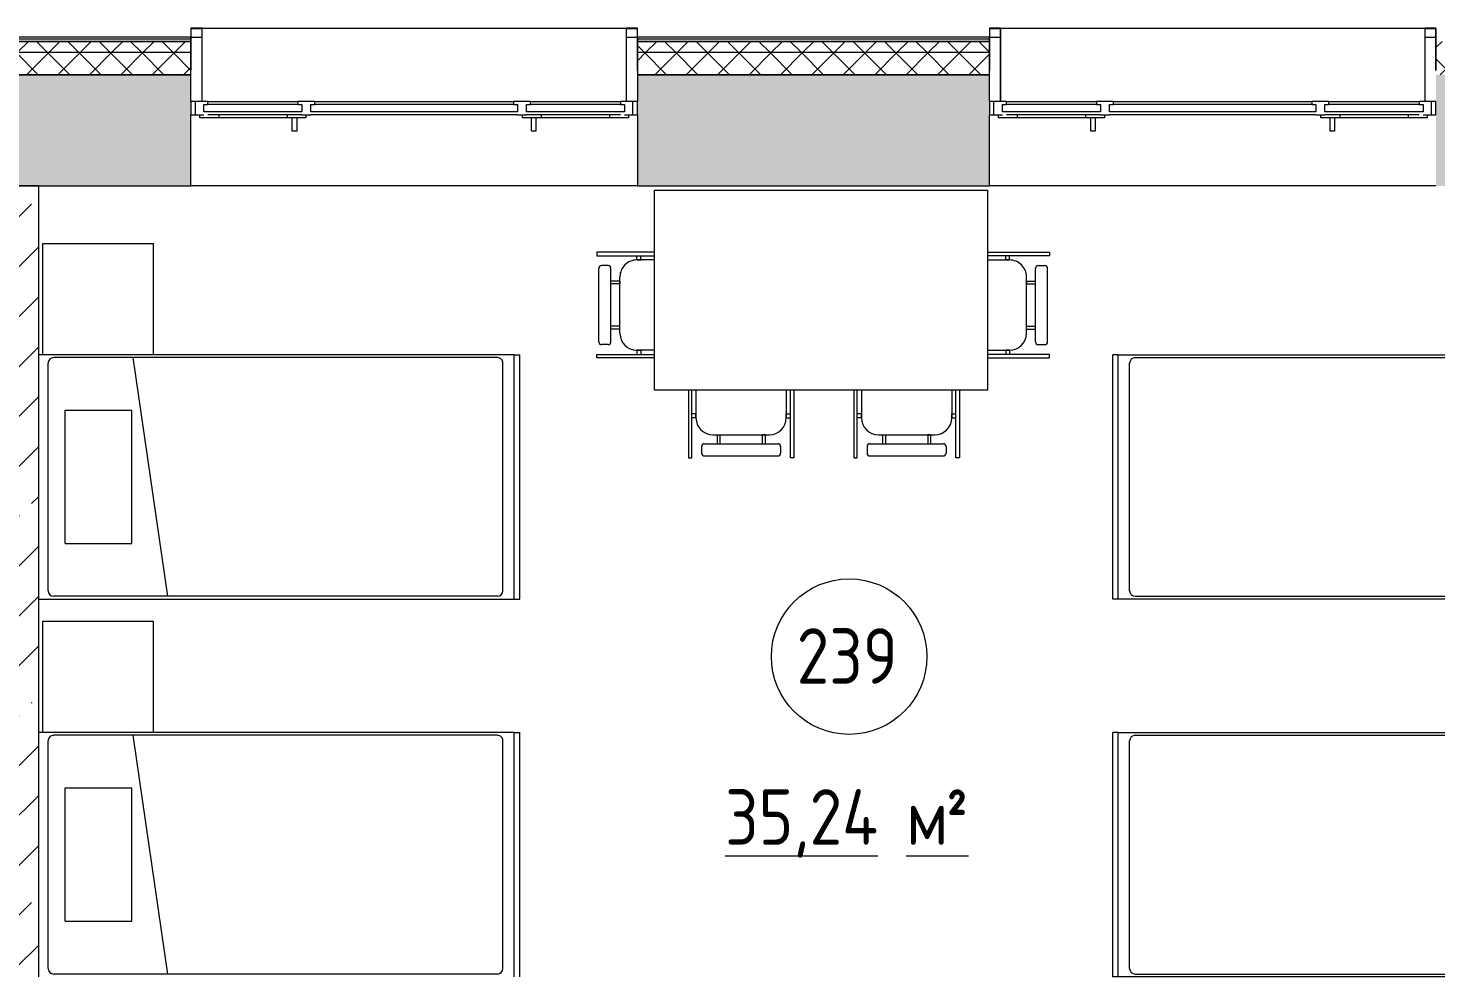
# Model space of a CAD drawing. Header units: millimetres. Extents: x -515342 to 330399, y -224905 to 507333.
# Drawn here: x -297428 to -291091, y 135214 to 139484 of the extents above; entities that cross this region are included whole.
import ezdxf

# ---------------------------------------------------------------- set-up
doc = ezdxf.new("R2010")
doc.units = ezdxf.units.MM
doc.layers.get('0').update_dxf_attribs({"lineweight": 0})
for name, color, linetype, lineweight in [('_ Окна', 7, 'Continuous', 0), ('Витраж', 7, 'Continuous', 0), ('Марки помещений', 7, 'Continuous', 0), ('Мебель', 7, 'Continuous', 0), ('Окна', 7, 'Continuous', 0), ('Стены внутренние', 7, 'Continuous', 0), ('Стены наружные', 7, 'Continuous', 0), ('Стены несущие', 7, 'Continuous', 0), ('Стены отделка', 7, 'Continuous', 0), ('Стены штриховка', 7, 'Continuous', 0)]:
    doc.layers.add(name, color=color, linetype=linetype, lineweight=lineweight)
doc.styles.add('GOST Common_1', font='', dxfattribs={"width": 0.9, "height": 250})
doc.styles.add('GOST Common_2', font='', dxfattribs={"width": 0.9, "height": 250})
doc.styles.get('GOST Common_1').set_extended_font_data('GOST Common')
doc.styles.get('GOST Common_2').set_extended_font_data('GOST Common')
pattern_1 = [(45, (0, 0), (-70.71068, 70.71068), []), (135, (0, 0), (-70.71068, -70.71068), [])]

# ---------------------------------------------------------------- blocks, each defined once
blk = doc.blocks.new('Окно_ПВХ_3Створки_1Фрамуга-верх - АР_Окно_ОП_1820_h_х1970_3ст2фр-в-9696728-О_АР_П_2__3_400_План 2 этажа')
at = {"layer": '_ Окна'}
for p, q in [((-929, 130), (-1005, 130)), ((-1005, 130), (-1005, 70)), ((-985, 70), (-985, 130)), ((-929, 116), (-929, 130)), ((-447, 130), (-523, 130)), ((-523, 130), (-523, 116)), ((-447, 116), (-447, 130)), ((523, 130), (447, 130)), ((447, 130), (447, 116)), ((523, 116), (523, 130)), ((929, 130), (929, 116)), ((1005, 130), (929, 130)), ((985, 70), (985, 130)), ((1005, 70), (1005, 130)), ((-1005, 70), (-947, 70)), ((-965, 56), (-965, 70)), ((-947, 84), (-947, 116)), ((-947, 116), (-929, 116)), ((-505, 84), (-947, 84)), ((-523, 116), (-929, 116)), ((-880, 70), (-880, 56)), ((-572, 70), (-572, 56)), ((-523, 116), (-505, 116)), ((-505, 116), (-505, 84)), ((-505, 70), (-465, 70)), ((-487, 70), (-487, 56)), ((-465, 84), (-465, 116)), ((-465, 116), (-447, 116)), ((465, 84), (-465, 84)), ((447, 116), (-447, 116)), ((447, 116), (465, 116)), ((465, 116), (465, 84)), ((465, 70), (505, 70)), ((487, 56), (487, 70)), ((505, 84), (505, 116)), ((505, 116), (523, 116)), ((947, 84), (505, 84)), ((929, 116), (523, 116)), ((572, 70), (572, 56)), ((880, 70), (880, 56)), ((929, 116), (947, 116)), ((947, 116), (947, 84)), ((947, 70), (1005, 70)), ((965, 70), (965, 56)), ((-880, 56), (-965, 56)), ((-487, 56), (-572, 56)), ((572, 56), (487, 56)), ((965, 56), (880, 56))]:
    blk.add_line(p, q, dxfattribs=at)
at = {"layer": 'Окна'}
for p, q in [((-929, 130), (-523, 130)), ((-447, 130), (447, 130)), ((523, 130), (929, 130)), ((-505, 70), (-929, 70)), ((465, 70), (-465, 70)), ((929, 70), (505, 70)), ((-572, 56), (-880, 56)), ((-548.5, -4), (-548.5, 56)), ((-528.5, 56), (-528.5, -4)), ((528.5, -4), (528.5, 56)), ((548.5, 56), (548.5, -4)), ((880, 56), (572, 56)), ((-528.5, -4), (-548.5, -4)), ((548.5, -4), (528.5, -4))]:
    blk.add_line(p, q, dxfattribs=at)
blk = doc.blocks.new('Прямоугольный импост - АР_Откос_Металлический_50х330 Белый Левый-9898761-О_АР_П_2__3_400_План 2 этажа')
at = {"layer": 'Витраж'}
blk.add_line((4449.2, 16115), (6359.2, 16115), dxfattribs=at)
blk = doc.blocks.new('Прямоугольный импост - АР_Откос_Металлический_50х330 Белый Правый-V24-О_АР_П_2__3_400_План 2 этажа')
at = {"layer": 'Витраж', "lineweight": 18}
for p, q in [((-50, -290), (-50, 40)), ((-50, 40), (0, 40)), ((-1, 39), (-49, 39)), ((-49, 39), (-49, -290)), ((-1, -150), (-1, 39)), ((0, 40), (0, -150)), ((0, -150), (-1, -150))]:
    blk.add_line(p, q, dxfattribs=at)
blk = doc.blocks.new('Прямоугольный импост - АР_Откос_Металлический_50х330 Белый Левый-V25-О_АР_П_2__3_400_План 2 этажа')
at = {"layer": 'Витраж', "lineweight": 18}
for p, q in [((0, 40), (-50, 40)), ((-50, 40), (-50, -290)), ((-49, -290), (-49, 39)), ((-49, 39), (-1, 39)), ((-1, 39), (-1, -150)), ((0, -150), (0, 40)), ((-1, -150), (0, -150))]:
    blk.add_line(p, q, dxfattribs=at)
blk = doc.blocks.new('Прямоугольный импост - АР_Откос_Металлический_50х330 Коричневый Левый-9899774-О_АР_П_2__3_400_План 2 этажа')
at = {"layer": 'Витраж'}
blk.add_line((8064.1, 16115), (9974.1, 16115), dxfattribs=at)
blk = doc.blocks.new('Прямоугольный импост - АР_Откос_Металлический_50х330 Коричневый Правый-9899919-О_АР_П_2__3_400_План 2 этажа')
at = {"layer": 'Витраж', "lineweight": 18}
for p, q in [((-50, -290), (-50, 40)), ((-50, 40), (0, 40)), ((-1, 39), (-49, 39)), ((-49, 39), (-49, -290)), ((-1, -150), (-1, 39)), ((0, 40), (0, -150)), ((0, -150), (-1, -150))]:
    blk.add_line(p, q, dxfattribs=at)
blk = doc.blocks.new('Прямоугольный импост - АР_Откос_Металлический_50х330 Коричневый Левый-9899773-О_АР_П_2__3_400_План 2 этажа')
at = {"layer": 'Витраж', "lineweight": 18}
for p, q in [((0, 40), (-50, 40)), ((-50, 40), (-50, -290)), ((-49, -290), (-49, 39)), ((-49, 39), (-1, 39)), ((-1, 39), (-1, -150)), ((0, -150), (0, 40)), ((-1, -150), (0, -150))]:
    blk.add_line(p, q, dxfattribs=at)
blk = doc.blocks.new('СД_Люблино_Фасады_rvt-1-О_АР_П_2__3_400_План 2 этажа')
at = {"layer": 'Стены внутренние'}
h = blk.add_hatch(dxfattribs=at)
h.set_pattern_fill('FP_1', color=256, style=0, pattern_type=2)
h.set_pattern_definition([(45, (0, 0), (-224.5064, 224.5064), []), (45, (224.5, 0), (-224.5064, 224.5064), [396.875, -79.375, 3.353, -76.022])])
h.paths.add_polyline_path([(101935, 15405), (101935, 15905), (97278.9, 15905), (97278.9, 15405), (101775, 15405)])
h.paths.add_polyline_path([(95231.8, 15405), (95268.9, 15405), (95268.9, 15905), (93672.7, 15905), (93672.7, 15405), (94795.6, 15405)])
h.paths.add_polyline_path([(91662.7, 15405), (91662.7, 15905), (90062.5, 15905), (90062.5, 15405), (91305.9, 15405)])
h.paths.add_polyline_path([(88052.5, 15405), (88052.5, 15905), (86472.6, 15905), (86472.6, 15405), (87816.2, 15405)])
h.paths.add_polyline_path([(84462.6, 15405), (84462.6, 15905), (82935.3, 15905), (82935.3, 15405), (84326.5, 15405)])
h.paths.add_polyline_path([(80836.8, 15405), (80925.3, 15405), (80925.3, 15905), (79340.3, 15905), (79340.3, 15405), (79964.4, 15405)])
h.paths.add_polyline_path([(77330.3, 15405), (77330.3, 15905), (75739.7, 15905), (75739.7, 15405)])
h.paths.add_polyline_path([(73729.7, 15405), (73729.7, 15905), (72144.8, 15905), (72144.8, 15405), (73421.2, 15405)])
h.paths.add_polyline_path([(70134.8, 15405), (70134.8, 15905), (68493.6, 15905), (68493.6, 15405), (68622.9, 15405)])
h.paths.add_polyline_path([(66441.8, 15405), (66483.6, 15405), (66483.6, 15905), (64878.6, 15905), (64878.6, 15405), (66005.6, 15405)])
h.paths.add_polyline_path([(62868.6, 15405), (62868.6, 15905), (60500.1, 15905), (60500.1, 15405), (61643.5, 15405)])
h.paths.add_polyline_path([(58090.1, 15405), (58090.1, 15905), (56894.2, 15905), (56894.2, 15405), (57281.4, 15405)])
h.paths.add_polyline_path([(54484.2, 15405), (54484.2, 15905), (51825.9, 15905), (51825.9, 15405), (52919.3, 15405)])
h.paths.add_polyline_path([(49815.9, 15405), (49815.9, 15905), (47243.8, 15905), (47243.8, 15405), (49429.6, 15405)])
h.paths.add_polyline_path([(44833.8, 15405), (44833.8, 15905), (43623.8, 15905), (43623.8, 15405), (44195, 15405)])
h.paths.add_polyline_path([(41213.8, 15405), (41213.8, 15905), (38819.5, 15905), (38819.5, 15405), (40705.3, 15405)])
h.paths.add_polyline_path([(36779.4, 15405), (36809.5, 15405), (36809.5, 15905), (35219.5, 15905), (35219.5, 15405), (36343.2, 15405)])
h.paths.add_polyline_path([(33209.5, 15405), (33209.5, 15905), (31619.5, 15905), (31619.5, 15405), (31981.1, 15405)])
h.paths.add_polyline_path([(29609.5, 15405), (29609.5, 15905), (28023.1, 15905), (28023.1, 15405), (29363.8, 15405)])
h.paths.add_polyline_path([(26013.1, 15405), (26013.1, 15905), (24425.8, 15905), (24425.8, 15405), (25001.7, 15405)])
h.paths.add_polyline_path([(22415.8, 15405), (22415.8, 15905), (20810.9, 15905), (20810.9, 15405), (22384.4, 15405)])
h.paths.add_polyline_path([(18800.9, 15405), (18800.9, 15905), (17210.3, 15905), (17210.3, 15405), (18022.3, 15405)])
h.paths.add_polyline_path([(15200.3, 15405), (15200.3, 15905), (13615.3, 15905), (13615.3, 15405), (14968.8, 15405)])
h.paths.add_polyline_path([(11605.3, 15405), (11605.3, 15905), (10024.1, 15905), (10024.1, 15405), (11042.9, 15405)])
h.paths.add_polyline_path([(8014.1, 15405), (8014.1, 15905), (6409.2, 15905), (6409.2, 15405), (7989.4, 15405)])
h.paths.add_polyline_path([(4399.2, 15405), (4399.2, 15905), (-305, 15905), (-305, 15405), (2318.7, 15405)])
at = {"layer": 'Стены наружные'}
h = blk.add_hatch(dxfattribs=at)
h.set_pattern_fill('FP_4', color=256, style=0, pattern_type=2)
h.set_pattern_definition(pattern_1)
h.paths.add_polyline_path([(102035, 16005), (102085, 16005), (102085, 16055), (97278.9, 16055), (97278.9, 16005), (101775, 16005)])
h.paths.add_polyline_path([(95268.9, 16005), (95268.9, 16055), (93672.7, 16055), (93672.7, 16005), (94795.6, 16005)])
h.paths.add_polyline_path([(91662.7, 16005), (91662.7, 16055), (90062.5, 16055), (90062.5, 16005), (91305.9, 16005)])
h.paths.add_polyline_path([(88052.5, 16005), (88052.5, 16055), (86472.6, 16055), (86472.6, 16005), (87816.2, 16005)])
h.paths.add_polyline_path([(84462.6, 16005), (84462.6, 16055), (82935.3, 16055), (82935.3, 16005), (84326.5, 16005)])
h.paths.add_polyline_path([(80836.8, 16005), (80925.3, 16005), (80925.3, 16055), (79340.3, 16055), (79340.3, 16005)])
h.paths.add_polyline_path([(77330.3, 16005), (77330.3, 16055), (75739.7, 16055), (75739.7, 16005), (76474.7, 16005)])
h.paths.add_polyline_path([(73729.7, 16005), (73729.7, 16055), (72144.8, 16055), (72144.8, 16005), (72985, 16005)])
h.paths.add_polyline_path([(70134.8, 16005), (70134.8, 16055), (68493.6, 16055), (68493.6, 16005), (68622.9, 16005)])
h.paths.add_polyline_path([(66483.6, 16005), (66483.6, 16055), (64878.6, 16055), (64878.6, 16005), (65133.2, 16005)])
h.paths.add_polyline_path([(62868.6, 16005), (62868.6, 16055), (60500.1, 16055), (60500.1, 16005), (62515.9, 16005)])
h.paths.add_polyline_path([(58090.1, 16005), (58090.1, 16055), (56894.2, 16055), (56894.2, 16005), (57281.4, 16005)])
h.paths.add_polyline_path([(54484.2, 16005), (54484.2, 16055), (51825.9, 16055), (51825.9, 16005), (52919.3, 16005)])
h.paths.add_polyline_path([(49815.9, 16005), (49815.9, 16055), (47243.8, 16055), (47243.8, 16005), (49429.6, 16005)])
h.paths.add_polyline_path([(44833.8, 16005), (44833.8, 16055), (43623.8, 16055), (43623.8, 16005), (44195, 16005)])
h.paths.add_polyline_path([(41213.8, 16005), (41213.8, 16055), (38819.5, 16055), (38819.5, 16005), (40705.3, 16005)])
h.paths.add_polyline_path([(36809.5, 16005), (36809.5, 16055), (35219.5, 16055), (35219.5, 16005), (35470.8, 16005)])
h.paths.add_polyline_path([(33209.5, 16005), (33209.5, 16055), (31619.5, 16055), (31619.5, 16005), (32853.5, 16005)])
h.paths.add_polyline_path([(29609.5, 16005), (29609.5, 16055), (28023.1, 16055), (28023.1, 16005), (29363.8, 16005)])
h.paths.add_polyline_path([(26013.1, 16005), (26013.1, 16055), (24425.8, 16055), (24425.8, 16005), (25874.1, 16005)])
h.paths.add_polyline_path([(22384.4, 16005), (22415.8, 16005), (22415.8, 16055), (20810.9, 16055), (20810.9, 16005), (21512, 16005)])
h.paths.add_polyline_path([(18800.9, 16005), (18800.9, 16055), (17210.3, 16055), (17210.3, 16005), (18022.3, 16005)])
h.paths.add_polyline_path([(15200.3, 16005), (15200.3, 16055), (13615.3, 16055), (13615.3, 16005), (14532.6, 16005)])
h.paths.add_polyline_path([(11605.3, 16005), (11605.3, 16055), (10024.1, 16055), (10024.1, 16005), (11042.9, 16005)])
h.paths.add_polyline_path([(8014.1, 16005), (8014.1, 16055), (6409.2, 16055), (6409.2, 16005), (7553.2, 16005)])
h.paths.add_polyline_path([(4399.2, 16005), (4399.2, 16055), (-405, 16055), (-405, 16005), (4063.5, 16005)])
h = blk.add_hatch(dxfattribs=at)
h.set_pattern_fill('FP_4', color=256, style=0, pattern_type=2)
h.set_pattern_definition(pattern_1)
h.paths.add_polyline_path([(102035, 15905), (102035, 16005), (97278.9, 16005), (97278.9, 15905), (101935, 15905)])
h.paths.add_polyline_path([(95268.9, 15905), (95268.9, 16005), (93672.7, 16005), (93672.7, 15905), (94795.6, 15905)])
h.paths.add_polyline_path([(91662.7, 15905), (91662.7, 16005), (90062.5, 16005), (90062.5, 15905), (91305.9, 15905)])
h.paths.add_polyline_path([(88052.5, 15905), (88052.5, 16005), (86472.6, 16005), (86472.6, 15905), (87816.2, 15905)])
h.paths.add_polyline_path([(84326.5, 15905), (84462.6, 15905), (84462.6, 16005), (82935.3, 16005), (82935.3, 15905), (83890.3, 15905)])
h.paths.add_polyline_path([(80925.3, 15905), (80925.3, 16005), (79340.3, 16005), (79340.3, 15905), (80836.8, 15905)])
h.paths.add_polyline_path([(77330.3, 15905), (77330.3, 16005), (75739.7, 16005), (75739.7, 15905), (76474.7, 15905)])
h.paths.add_polyline_path([(73729.7, 15905), (73729.7, 16005), (72144.8, 16005), (72144.8, 15905), (72985, 15905)])
h.paths.add_polyline_path([(70134.8, 15905), (70134.8, 16005), (68493.6, 16005), (68493.6, 15905), (68622.9, 15905)])
h.paths.add_polyline_path([(66483.6, 15905), (66483.6, 16005), (64878.6, 16005), (64878.6, 15905), (65133.2, 15905)])
h.paths.add_polyline_path([(62868.6, 15905), (62868.6, 16005), (60500.1, 16005), (60500.1, 15905), (62515.9, 15905)])
h.paths.add_polyline_path([(58090.1, 15905), (58090.1, 16005), (56894.2, 16005), (56894.2, 15905), (57281.4, 15905)])
h.paths.add_polyline_path([(54484.2, 15905), (54484.2, 16005), (51825.9, 16005), (51825.9, 15905), (52919.3, 15905)])
h.paths.add_polyline_path([(49815.9, 15905), (49815.9, 16005), (47243.8, 16005), (47243.8, 15905), (49429.6, 15905)])
h.paths.add_polyline_path([(44833.8, 15905), (44833.8, 16005), (43623.8, 16005), (43623.8, 15905), (44195, 15905)])
h.paths.add_polyline_path([(41213.8, 15905), (41213.8, 16005), (38819.5, 16005), (38819.5, 15905), (40705.3, 15905)])
h.paths.add_polyline_path([(36809.5, 15905), (36809.5, 16005), (35219.5, 16005), (35219.5, 15905), (35470.8, 15905)])
h.paths.add_polyline_path([(33209.5, 15905), (33209.5, 16005), (31619.5, 16005), (31619.5, 15905), (32853.5, 15905)])
h.paths.add_polyline_path([(29609.5, 15905), (29609.5, 16005), (28023.1, 16005), (28023.1, 15905), (29363.8, 15905)])
h.paths.add_polyline_path([(25874.1, 15905), (26013.1, 15905), (26013.1, 16005), (24425.8, 16005), (24425.8, 15905), (25001.7, 15905)])
h.paths.add_polyline_path([(22415.8, 15905), (22415.8, 16005), (20810.9, 16005), (20810.9, 15905), (22384.4, 15905)])
h.paths.add_polyline_path([(18800.9, 15905), (18800.9, 16005), (17210.3, 16005), (17210.3, 15905), (18022.3, 15905)])
h.paths.add_polyline_path([(15200.3, 15905), (15200.3, 16005), (13615.3, 16005), (13615.3, 15905), (14532.6, 15905)])
h.paths.add_polyline_path([(11605.3, 15905), (11605.3, 16005), (10024.1, 16005), (10024.1, 15905), (11042.9, 15905)])
h.paths.add_polyline_path([(8014.1, 15905), (8014.1, 16005), (6409.2, 16005), (6409.2, 15905), (7553.2, 15905)])
h.paths.add_polyline_path([(4399.2, 15905), (4399.2, 16005), (-305, 16005), (-305, 15905), (4063.5, 15905)])
at = {"layer": 'Стены внутренние'}
for p, q in [((77331.1, 16075), (77379.4, 16075)), ((79291.2, 16075), (79339.5, 16075)), ((80926.1, 16075), (80974.4, 16075)), ((82886.2, 16075), (82934.5, 16075)), ((79340.3, 15405), (77330.3, 15405)), ((82935.3, 15405), (80925.3, 15405))]:
    blk.add_line(p, q, dxfattribs=at)
at = {"layer": 'Стены несущие'}
for p, q in [((77330.3, 15905), (75739.7, 15905)), ((75739.7, 15905), (77330.3, 15905)), ((77330.3, 15785), (77330.3, 15905)), ((79340.3, 15905), (79340.3, 15785)), ((80925.3, 15905), (79340.3, 15905)), ((79340.3, 15905), (80925.3, 15905)), ((80925.3, 15785), (80925.3, 15905)), ((77330.3, 15405), (77330.3, 15725)), ((79340.3, 15725), (79340.3, 15405)), ((80925.3, 15405), (80925.3, 15725)), ((75739.7, 15405), (77330.3, 15405)), ((79340.3, 15405), (80925.3, 15405))]:
    blk.add_line(p, q, dxfattribs=at)
at = {"layer": 'Стены отделка', "lineweight": 9}
for p, q in [((77330.3, 16075), (75739.7, 16075)), ((77330.3, 16065), (77330.3, 16075)), ((77330.3, 16055), (77330.3, 16065)), ((77330.3, 16005), (77330.3, 16055)), ((80925.3, 16075), (79340.3, 16075)), ((79340.3, 16075), (79340.3, 16065)), ((79340.3, 16065), (79340.3, 16055)), ((79340.3, 16055), (79340.3, 16005)), ((80925.3, 16065), (80925.3, 16075)), ((80925.3, 16055), (80925.3, 16065)), ((80925.3, 16005), (80925.3, 16055)), ((77330.3, 15905), (77330.3, 16005)), ((79340.3, 16005), (79340.3, 15905)), ((80925.3, 15905), (80925.3, 16005))]:
    blk.add_line(p, q, dxfattribs=at)
at = {"layer": 'Стены штриховка'}
for p, q in [((77330.3, 16065), (75739.7, 16065)), ((77330.3, 16055), (75739.7, 16055)), ((75739.7, 16055), (77330.3, 16055)), ((80925.3, 16065), (79340.3, 16065)), ((80925.3, 16055), (79340.3, 16055)), ((79340.3, 16055), (80925.3, 16055)), ((77330.3, 16005), (75739.7, 16005)), ((80925.3, 16005), (79340.3, 16005))]:
    blk.add_line(p, q, dxfattribs=at)
at = {"layer": 'Витраж', "lineweight": 9, "extrusion": (0, 0, -1)}
for name, p in [('Прямоугольный импост - АР_Откос_Металлический_50х330 Белый Правый-V24-О_АР_П_2__3_400_План 2 этажа', (-77330.3, 16075)), ('Прямоугольный импост - АР_Откос_Металлический_50х330 Коричневый Правый-9899919-О_АР_П_2__3_400_План 2 этажа', (-80925.3, 16075))]:
    blk.add_blockref(name, p, dxfattribs=at)
at = {"layer": 'Витраж', "lineweight": 9}
for name, p in [('Прямоугольный импост - АР_Откос_Металлический_50х330 Белый Левый-9898761-О_АР_П_2__3_400_План 2 этажа', (72931.1, 0)), ('Прямоугольный импост - АР_Откос_Металлический_50х330 Белый Левый-V25-О_АР_П_2__3_400_План 2 этажа', (79340.3, 16075)), ('Прямоугольный импост - АР_Откос_Металлический_50х330 Коричневый Левый-9899774-О_АР_П_2__3_400_План 2 этажа', (72911.1, 0)), ('Прямоугольный импост - АР_Откос_Металлический_50х330 Коричневый Левый-9899773-О_АР_П_2__3_400_План 2 этажа', (82935.3, 16075))]:
    blk.add_blockref(name, p, dxfattribs=at)
at = {"layer": 'Окна', "lineweight": 9}
for p in [(78335.3, 15655), (81930.3, 15655)]:
    blk.add_blockref('Окно_ПВХ_3Створки_1Фрамуга-верх - АР_Окно_ОП_1820_h_х1970_3ст2фр-в-9696728-О_АР_П_2__3_400_План 2 этажа', p, dxfattribs=at)
blk = doc.blocks.new('Стол-Прямоугольный - 1500х900 мм-8945557-О_АР_П_2__3_400_План 2 этажа')
at = {"layer": 'Мебель'}
for p, q in [((-750, 450), (750, 450)), ((-750, -450), (-750, 450)), ((750, 450), (750, -450)), ((750, -450), (-750, -450))]:
    blk.add_line(p, q, dxfattribs=at)
blk = doc.blocks.new('Стул-Штабель - Стул-Штабель-V12-О_АР_П_2__3_400_План 2 этажа')
at = {"layer": 'Мебель'}
for p, q in [((-416.6, -124.4), (-416.6, 134.5)), ((-416.6, 134.5), (-401.3, 134.5)), ((-401.3, 134.5), (-401.3, -124.4)), ((43.2, 134.5), (43.2, -124.4)), ((58.6, 134.5), (43.2, 134.5)), ((58.6, -124.4), (58.6, 134.5)), ((-356.8, 84.1), (-356.8, 113.6)), ((-344.1, 126.3), (-13.9, 126.3)), ((-344.1, 71.4), (-13.9, 71.4)), ((-286.9, 30.8), (-286.9, 71.4)), ((-274.2, 30.8), (-274.2, 71.4)), ((-83.8, 30.8), (-83.8, 71.4)), ((-71.1, 30.8), (-71.1, 71.4)), ((-1.2, 84.1), (-1.2, 113.6)), ((-306, 30.8), (-52, 30.8)), ((-286.9, 30.8), (-274.2, 30.8)), ((-71.1, 30.8), (-83.8, 30.8)), ((-401.3, -45.4), (-401.3, -62.4)), ((-382.2, -45.4), (-401.3, -45.4)), ((-382.2, -62.4), (-401.3, -62.4)), ((-382.2, -45.4), (-382.2, -62.4)), ((-382.2, -124.4), (-382.2, -45.4)), ((24.2, -45.4), (24.2, -62.4)), ((24.2, -45.4), (43.2, -45.4)), ((24.2, -124.4), (24.2, -45.4)), ((24.2, -62.4), (43.2, -62.4)), ((43.2, -45.4), (43.2, -62.4))]:
    blk.add_line(p, q, dxfattribs=at)
for centre, radius, start, end in [((-344.1, 113.6), 12.7, 90, 180), ((-344.1, 84.1), 12.7, 180, 270), ((-13.9, 113.6), 12.7, 360, 90), ((-13.9, 84.1), 12.7, 270, 0), ((-306, -45.4), 76.2, 90, 180), ((-52, -45.4), 76.2, 360, 90)]:
    blk.add_arc(centre, radius, start, end, dxfattribs=at)
blk = doc.blocks.new('Стул-Штабель - Стул-Штабель-V13-О_АР_П_2__3_400_План 2 этажа')
at = {"layer": 'Мебель'}
for p, q in [((-416.6, 143.8), (-416.6, -134.5)), ((-401.3, -134.5), (-401.3, 143.8)), ((-382.2, 143.8), (-382.2, 45.4)), ((24.2, 143.8), (24.2, 45.4)), ((43.2, -134.5), (43.2, 143.8)), ((58.6, 143.8), (58.6, -134.5)), ((-401.3, 45.4), (-401.3, 62.4)), ((-382.2, 62.4), (-401.3, 62.4)), ((-382.2, 45.4), (-401.3, 45.4)), ((-382.2, 45.4), (-382.2, 62.4)), ((24.2, 62.4), (43.2, 62.4)), ((24.2, 45.4), (24.2, 62.4)), ((24.2, 45.4), (43.2, 45.4)), ((43.2, 45.4), (43.2, 62.4)), ((-306, -30.8), (-52, -30.8)), ((-286.9, -30.8), (-286.9, -71.4)), ((-286.9, -30.8), (-274.2, -30.8)), ((-274.2, -30.8), (-274.2, -71.4)), ((-83.8, -30.8), (-83.8, -71.4)), ((-71.1, -30.8), (-83.8, -30.8)), ((-71.1, -30.8), (-71.1, -71.4)), ((-356.8, -84.1), (-356.8, -113.6)), ((-344.1, -71.4), (-13.9, -71.4)), ((-344.1, -126.3), (-13.9, -126.3)), ((-1.2, -84.1), (-1.2, -113.6)), ((-416.6, -134.5), (-401.3, -134.5)), ((58.6, -134.5), (43.2, -134.5))]:
    blk.add_line(p, q, dxfattribs=at)
for centre, radius, start, end in [((-306, 45.4), 76.2, 180, 270), ((-52, 45.4), 76.2, 270, 0), ((-344.1, -84.1), 12.7, 90, 180), ((-344.1, -113.6), 12.7, 180, 270), ((-13.9, -84.1), 12.7, 360, 90), ((-13.9, -113.6), 12.7, 270, 0)]:
    blk.add_arc(centre, radius, start, end, dxfattribs=at)
blk = doc.blocks.new('Стул-Штабель - Стул-Штабель-V14-О_АР_П_2__3_400_План 2 этажа')
at = {"layer": 'Мебель'}
for p, q in [((-416.6, 169.6), (-416.6, -134.5)), ((-401.3, -134.5), (-401.3, 169.6)), ((-382.2, 169.6), (-382.2, 45.4)), ((24.2, 169.6), (24.2, 45.4)), ((43.2, -134.5), (43.2, 169.6)), ((58.6, 169.6), (58.6, -134.5)), ((-401.3, 45.4), (-401.3, 62.4)), ((-382.2, 62.4), (-401.3, 62.4)), ((-382.2, 45.4), (-401.3, 45.4)), ((-382.2, 45.4), (-382.2, 62.4)), ((24.2, 62.4), (43.2, 62.4)), ((24.2, 45.4), (24.2, 62.4)), ((24.2, 45.4), (43.2, 45.4)), ((43.2, 45.4), (43.2, 62.4)), ((-306, -30.8), (-52, -30.8)), ((-286.9, -30.8), (-286.9, -71.4)), ((-286.9, -30.8), (-274.2, -30.8)), ((-274.2, -30.8), (-274.2, -71.4)), ((-83.8, -30.8), (-83.8, -71.4)), ((-71.1, -30.8), (-83.8, -30.8)), ((-71.1, -30.8), (-71.1, -71.4)), ((-356.8, -84.1), (-356.8, -113.6)), ((-344.1, -71.4), (-13.9, -71.4)), ((-344.1, -126.3), (-13.9, -126.3)), ((-1.2, -84.1), (-1.2, -113.6)), ((-416.6, -134.5), (-401.3, -134.5)), ((58.6, -134.5), (43.2, -134.5))]:
    blk.add_line(p, q, dxfattribs=at)
for centre, radius, start, end in [((-306, 45.4), 76.2, 180, 270), ((-52, 45.4), 76.2, 270, 0), ((-344.1, -84.1), 12.7, 90, 180), ((-344.1, -113.6), 12.7, 180, 270), ((-13.9, -84.1), 12.7, 360, 90), ((-13.9, -113.6), 12.7, 270, 0)]:
    blk.add_arc(centre, radius, start, end, dxfattribs=at)
blk = doc.blocks.new('Кровать-Больница - 1100 x 2200 мм-V88-О_АР_П_2__3_400_План 2 этажа')
at = {"layer": 'Мебель'}
for p, q in [((-141.5, 675.3), (-141.5, -1465.6)), ((958.5, -1465.6), (958.5, 675.3)), ((-128.8, -1389.4), (-128.8, 607.4)), ((-103.4, 632.8), (920.4, 632.8)), ((945.8, -1389.4), (945.8, 607.4)), ((108.5, 556.6), (108.5, 256.6)), ((108.5, 556.6), (708.5, 556.6)), ((708.5, 556.6), (708.5, 256.6)), ((108.5, 256.6), (708.5, 256.6)), ((945.8, 251.8), (-128.8, 95.1)), ((-103.4, -1414.8), (920.4, -1414.8)), ((-141.5, -1465.6), (-141.5, -1491)), ((-141.5, -1465.6), (958.5, -1465.6)), ((-141.5, -1491), (958.5, -1491)), ((958.5, -1465.6), (958.5, -1491))]:
    blk.add_line(p, q, dxfattribs=at)
for centre, start, end in [((-103.4, 607.4), 90, 180), ((920.4, 607.4), 0, 90), ((-103.4, -1389.4), 180, 270), ((920.4, -1389.4), 270, 0)]:
    blk.add_arc(centre, 25.4, start, end, dxfattribs=at)
blk = doc.blocks.new('Кровать-Больница - 1100 x 2200 мм-10137516-О_АР_П_2__3_400_План 2 этажа')
at = {"layer": 'Мебель'}
for p, q in [((-141.5, 1491), (958.5, 1491)), ((-141.5, 1465.6), (-141.5, 1491)), ((-141.5, -659), (-141.5, 1465.6)), ((-141.5, 1465.6), (958.5, 1465.6)), ((958.5, 1465.6), (958.5, 1491)), ((958.5, 1465.6), (958.5, -659)), ((-103.4, 1414.8), (920.4, 1414.8)), ((-128.8, 1389.4), (-128.8, -607.4)), ((945.8, 1389.4), (945.8, -607.4)), ((945.8, -251.8), (-128.8, -95.1)), ((108.5, -256.6), (708.5, -256.6)), ((108.5, -556.6), (108.5, -256.6)), ((708.5, -556.6), (708.5, -256.6)), ((108.5, -556.6), (708.5, -556.6)), ((-103.4, -632.8), (920.4, -632.8))]:
    blk.add_line(p, q, dxfattribs=at)
for centre, start, end in [((-103.4, 1389.4), 90, 180), ((920.4, 1389.4), 0, 90), ((-103.4, -607.4), 180, 270), ((920.4, -607.4), 270, 0)]:
    blk.add_arc(centre, 25.4, start, end, dxfattribs=at)
blk = doc.blocks.new('Прикроватная тумба - Прикроватная тумба-V79-О_АР_П_2__3_400_План 2 этажа')
at = {"layer": 'Мебель'}
for p, q in [((0, 0), (0, -500)), ((500, -500), (500, 0)), ((0, -500), (500, -500))]:
    blk.add_line(p, q, dxfattribs=at)
blk = doc.blocks.new('Кровать-Больница - 1100 x 2200 мм-V90-О_АР_П_2__3_400_План 2 этажа')
at = {"layer": 'Мебель'}
for p, q in [((958.5, -1465.6), (958.5, 675.3)), ((-128.8, -1389.4), (-128.8, 607.4)), ((-103.4, 632.8), (920.4, 632.8)), ((945.8, -1389.4), (945.8, 607.4)), ((108.5, 556.6), (108.5, 256.6)), ((108.5, 556.6), (708.5, 556.6)), ((708.5, 556.6), (708.5, 256.6)), ((108.5, 256.6), (708.5, 256.6)), ((945.8, 251.8), (-128.8, 95.1)), ((-103.4, -1414.8), (920.4, -1414.8)), ((-141.5, -1465.6), (958.5, -1465.6)), ((-141.5, -1491), (958.5, -1491)), ((958.5, -1465.6), (958.5, -1491))]:
    blk.add_line(p, q, dxfattribs=at)
for centre, start, end in [((-103.4, 607.4), 90, 180), ((920.4, 607.4), 0, 90), ((-103.4, -1389.4), 180, 270), ((920.4, -1389.4), 270, 0)]:
    blk.add_arc(centre, 25.4, start, end, dxfattribs=at)
blk = doc.blocks.new('ASVP_Марка_Помещение_ДваЗначения - Номер Площадь-685795-О_АР_П_2__3_400_План 2 этажа')
at = {"layer": 'Марки помещений'}
blk.add_circle((0, 0), 3.5, dxfattribs=at)

msp = doc.modelspace()

# ---------------------------------------------------------------- hatches: boundary and pattern name
at = {"layer": 'Стены внутренние'}
h = msp.add_hatch(dxfattribs=at)
h.set_pattern_fill('FP_1', color=256, style=0, pattern_type=2)
h.set_pattern_definition([(45, (-374025.76, 123368.6), (-224.5064, 224.5064), []), (45, (-373801.25, 123368.6), (-224.5064, 224.5064), [396.875, -79.375, 3.353, -76.022])])
h.paths.add_polyline_path([(-297770.759, 132763.6058), (-297380.759, 132763.6058), (-297380.759, 138773.6058), (-297770.759, 138773.6058), (-297770.759, 132823.5203)])
h.paths.add_polyline_path([(-297558.3942, 133280.125), (-297593.1238, 133280.125), (-297625.759, 133292.0033), (-297652.3635, 133314.327), (-297669.7283, 133344.4038), (-297675.759, 133378.6058), (-297669.7283, 133412.8078), (-297652.3635, 133442.8846), (-297625.759, 133465.2083), (-297593.1238, 133477.0866), (-297558.3942, 133477.0866), (-297525.759, 133465.2083), (-297499.1546, 133442.8846), (-297481.7897, 133412.8078), (-297475.759, 133378.6058), (-297481.7897, 133344.4038), (-297499.1546, 133314.327), (-297525.759, 133292.0033), (-297551.0331, 133282.8042)])
h.paths.add_polyline_path([(-297593.1238, 133655.125), (-297625.759, 133667.0033), (-297652.3635, 133689.327), (-297669.7283, 133719.4038), (-297675.759, 133753.6058), (-297669.7283, 133787.8078), (-297652.3635, 133817.8846), (-297625.759, 133840.2083), (-297593.1238, 133852.0866), (-297558.3942, 133852.0866), (-297525.759, 133840.2083), (-297499.1546, 133817.8846), (-297481.7897, 133787.8078), (-297475.759, 133753.6058), (-297481.7897, 133719.4038), (-297499.1546, 133689.327), (-297525.759, 133667.0033), (-297558.3942, 133655.125)])
h.paths.add_polyline_path([(-297558.3942, 134055.125), (-297593.1238, 134055.125), (-297625.759, 134067.0033), (-297652.3635, 134089.327), (-297669.7283, 134119.4038), (-297675.759, 134153.6058), (-297669.7283, 134187.8078), (-297652.3635, 134217.8846), (-297625.759, 134240.2083), (-297593.1238, 134252.0866), (-297558.3942, 134252.0866), (-297525.759, 134240.2083), (-297499.1546, 134217.8846), (-297481.7897, 134187.8078), (-297475.759, 134153.6058), (-297481.7897, 134119.4038), (-297499.1546, 134089.327), (-297525.759, 134067.0033), (-297551.0331, 134057.8042)])
h.paths.add_polyline_path([(-297593.1238, 134435.125), (-297625.759, 134447.0033), (-297652.3635, 134469.327), (-297669.7283, 134499.4038), (-297675.759, 134533.6058), (-297669.7283, 134567.8078), (-297652.3635, 134597.8846), (-297625.759, 134620.2083), (-297593.1238, 134632.0866), (-297558.3942, 134632.0866), (-297525.759, 134620.2083), (-297499.1546, 134597.8846), (-297481.7897, 134567.8078), (-297475.759, 134533.6058), (-297481.7897, 134499.4038), (-297499.1546, 134469.327), (-297525.759, 134447.0033), (-297558.3942, 134435.125)])
h.paths.add_polyline_path([(-297594.8003, 134797.656), (-297627.4355, 134809.5342), (-297654.04, 134831.858), (-297671.4048, 134861.9347), (-297677.4355, 134896.1367), (-297671.4048, 134930.3388), (-297654.04, 134960.4155), (-297627.4355, 134982.7393), (-297594.8003, 134994.6175), (-297560.0707, 134994.6175), (-297527.4355, 134982.7393), (-297500.8311, 134960.4155), (-297483.4663, 134930.3388), (-297477.4355, 134896.1367), (-297483.4663, 134861.9347), (-297500.8311, 134831.858), (-297527.4355, 134809.5342), (-297560.0707, 134797.656)])
h.paths.add_polyline_path([(-297593.1238, 135175.125), (-297625.759, 135187.0033), (-297652.3635, 135209.327), (-297669.7283, 135239.4038), (-297675.759, 135273.6058), (-297669.7283, 135307.8078), (-297652.3635, 135337.8846), (-297625.759, 135360.2083), (-297593.1238, 135372.0866), (-297558.3942, 135372.0866), (-297525.759, 135360.2083), (-297499.1546, 135337.8846), (-297481.7897, 135307.8078), (-297475.759, 135273.6058), (-297481.7897, 135239.4038), (-297499.1546, 135209.327), (-297525.759, 135187.0033), (-297558.3942, 135175.125)])

# ---------------------------------------------------------------- linework, layer by layer
at = {"layer": 'Стены несущие'}
for p, q in [((-297380.759, 138773.6058), (-297770.759, 138773.6058)), ((-297380.759, 135213.6058), (-297380.759, 138773.6058))]:
    msp.add_line(p, q, dxfattribs=at)

# ---------------------------------------------------------------- block references
msp.add_blockref('СД_Люблино_Фасады_rvt-1-О_АР_П_2__3_400_План 2 этажа', (-374025.759, 123368.6058))
at = {"layer": 'Марки помещений', "xscale": 99.99999999999993, "yscale": 99.99999999999993, "zscale": 99.99999999999993}
msp.add_blockref('ASVP_Марка_Помещение_ДваЗначения - Номер Площадь-685795-О_АР_П_2__3_400_План 2 этажа', (-293732.2202, 136654.8846), dxfattribs=at)
at = {"layer": 'Мебель'}
for name, p, rotation in [('Стол-Прямоугольный - 1500х900 мм-8945557-О_АР_П_2__3_400_План 2 этажа', (-293858.5812, 138304.3014), 180), ('Прикроватная тумба - Прикроватная тумба-V79-О_АР_П_2__3_400_План 2 этажа', (-296864.4223, 138013.6058), 180), ('Стул-Штабель - Стул-Штабель-V12-О_АР_П_2__3_400_План 2 этажа', (-294733.0238, 138416.0397), 89.99999999999972), ('Стул-Штабель - Стул-Штабель-V13-О_АР_П_2__3_400_План 2 этажа', (-292964.7579, 138416.0397), 89.99999999999993), ('Кровать-Больница - 1100 x 2200 мм-V88-О_АР_П_2__3_400_План 2 этажа', (-296705.4157, 137055.1238), 89.99999999999993), ('Кровать-Больница - 1100 x 2200 мм-10137516-О_АР_П_2__3_400_План 2 этажа', (-291054.7656, 137055.1238), 89.99999999999972), ('Прикроватная тумба - Прикроватная тумба-V79-О_АР_П_2__3_400_План 2 этажа', (-296864.4223, 136313.6058), 180), ('Кровать-Больница - 1100 x 2200 мм-V90-О_АР_П_2__3_400_План 2 этажа', (-296705.4157, 135355.1238), 89.99999999999993), ('Кровать-Больница - 1100 x 2200 мм-10137516-О_АР_П_2__3_400_План 2 этажа', (-291054.7656, 135355.1238), 89.99999999999972)]:
    msp.add_blockref(name, p, dxfattribs=dict(at, rotation=rotation))
for p in [(-294039.4402, 137684.6743), (-293294.6402, 137684.6743)]:
    msp.add_blockref('Стул-Штабель - Стул-Штабель-V14-О_АР_П_2__3_400_План 2 этажа', p, dxfattribs=at)

# ---------------------------------------------------------------- texts
at = {"layer": 'Марки помещений', "char_height": 250, "attachment_point": 1}
for s, insert, width, style in [('239', (-293968.4775, 136782.6096), 584.430187, 'GOST Common_1'), ('\\L35,24 ', (-294290.6637, 136058.0791), 988.480687, 'GOST Common_1'), ('\\L\\fGOST Common|b0|i0|c238|p34|;\\W.9;\\L²', (-293296.4918, 136058.0791), 165.949312, 'GOST Common_2'), ('\\L\\fGOST Common|b0|i0|c204|p34|;\\W.9;\\Lм', (-293475.0855, 136058.0791), 216.455625, 'GOST Common_1')]:
    msp.add_mtext(s, dxfattribs=dict(at, insert=insert, width=width, style=style))

doc.saveas('drawing.dxf')
